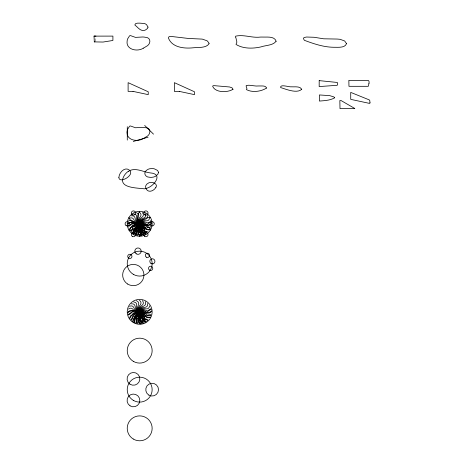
<?xml version="1.0" encoding="UTF-8"?>
<svg xmlns="http://www.w3.org/2000/svg" width="464" height="464" viewBox="0 0 464 464"><rect width="100%" height="100%" fill="white"/><g stroke="black" fill="none" stroke-linecap="round" stroke-linejoin="round"><path stroke-width="0.35" stroke-dasharray="2.32 1.74" d="M95.625 40.971L95.949 37.381"/><path stroke-width="0.7" d="M139.461 225.336L139.606 228.184A5.33 5.33 0 0 0 139.797 228.856L141.126 232.278L140.145 234.819A7.813 7.813 0 0 1 139.42 235.59M139.461 313.374L139.606 316.228A5.33 5.33 0 0 0 139.797 316.895L141.126 320.317L140.145 322.857A7.813 7.813 0 0 1 139.42 323.628M131.66 232.209C130.918 225.226 140.331 230.805 139.751 224.814A10.162 10.162 0 0 0 139.687 223.805A10.162 10.162 0 0 1 139.623 222.801C139.043 216.804 148.457 222.389 147.709 215.406M131.66 320.247C130.918 313.264 140.331 318.843 139.751 312.852A10.162 10.162 0 0 0 139.687 311.849A10.162 10.162 0 0 1 139.623 310.839C139.043 304.848 148.457 310.428 147.709 303.444M140.064 230.962L139.577 232.267A4.321 4.321 0 0 1 139.159 232.928L138.568 233.624A2.726 2.726 0 0 0 138.011 234.616L137.982 234.836A1.479 1.479 0 0 0 137.999 235.381M140.064 319L139.577 320.311A4.321 4.321 0 0 1 139.159 320.966L138.568 321.662A2.726 2.726 0 0 0 138.011 322.654L137.982 322.874A1.479 1.479 0 0 0 137.999 323.42M133.876 234.297L134.293 233.044A16.321 16.321 0 0 1 138.127 226.966M133.876 322.335L134.293 321.088A16.321 16.321 0 0 1 138.127 315.004M142.39 321.279L142.616 320.38A4.831 4.831 0 0 0 142.68 319.632L142.228 317.393A8.248 8.248 0 0 0 141.247 315.63M136.834 229.297L136.7 229.692A14.442 14.442 0 0 0 136.573 230.086L136.393 230.892A3.045 3.045 0 0 0 136.393 231.652L136.503 234.297A2.268 2.268 0 0 1 135.743 234.825M136.834 317.335L136.7 317.73A14.442 14.442 0 0 0 136.573 318.124L136.393 318.936A3.045 3.045 0 0 0 136.393 319.69L136.503 322.335A2.268 2.268 0 0 1 135.743 322.863M129.763 229.848C130.848 222.906 138.498 230.736 139.49 224.796A10.162 10.162 0 0 0 139.687 223.805A10.162 10.162 0 0 1 139.884 222.819C140.876 216.879 148.521 224.709 149.611 217.767M129.763 317.886C130.848 310.944 138.498 318.774 139.49 312.835A10.162 10.162 0 0 0 139.687 311.849A10.162 10.162 0 0 1 139.884 310.857C140.876 304.918 148.521 312.748 149.611 305.805M155.863 187.433L154.767 188.865A8.723 8.723 0 0 1 153.346 190.054C151.374 191.557 148.051 191.876 146.566 189.556A5.174 5.174 0 0 1 145.934 188.39L145.626 186.812A3.439 3.439 0 0 1 145.824 185.652L146.775 184.167L148.776 182.862A6.728 6.728 0 0 1 151.769 182.404A7.343 7.343 0 0 1 153.584 182.775L155.736 184.075L156.438 185.658A3.857 3.857 0 0 1 155.829 187.41M133.777 230.237L137.901 225.736A34.568 34.568 0 0 1 139.542 224.205M128.534 227.07C131.382 220.649 136.747 230.19 139.241 224.709A10.162 10.162 0 0 0 139.687 223.805A10.162 10.162 0 0 1 140.134 222.9C142.628 217.425 147.987 226.966 150.835 220.539M128.534 315.108C131.382 308.688 136.747 318.229 139.241 312.748A10.162 10.162 0 0 0 139.687 311.849A10.162 10.162 0 0 1 140.134 310.944C142.628 305.463 147.987 315.004 150.835 308.583M95.949 36.105L94.024 36.122L112.909 36.105L112.909 40.472L103.043 42.05L94.302 41.893L95.016 41.505M128.07 224.077C132.484 218.608 135.192 229.21 139.02 224.564A10.162 10.162 0 0 0 139.687 223.805A10.162 10.162 0 0 1 140.354 223.051C144.182 218.399 146.891 229.007 151.299 223.538M128.07 312.115C132.484 306.646 135.192 317.248 139.02 312.603A10.162 10.162 0 0 0 139.687 311.849A10.162 10.162 0 0 1 140.354 311.089C144.182 306.443 146.891 317.045 151.299 311.576M128.29 171.361C135.175 166.907 143.144 172.08 150.336 172.921C163.566 173.838 154.147 186.07 146.989 188.187A12.261 12.261 0 0 1 144.368 188.836C137.773 187.862 117.525 188.274 123.714 176.552A14.912 14.912 0 0 1 124.601 175.056A13.572 13.572 0 0 1 128.284 171.349M143.324 48.175C137.472 52.125 125.674 49.712 127.136 40.983A11.281 11.281 0 0 1 127.588 38.953L129.531 35.873A1.827 1.827 0 0 1 130.512 35.606L135.459 37.381L142.738 36.992A14.483 14.483 0 0 1 145.278 37.271C151.722 37.404 150.91 44.712 145.841 46.667A20.346 20.346 0 0 1 143.324 48.175M128.4 221.061C134.073 216.92 133.945 227.865 138.846 224.367A10.162 10.162 0 0 0 139.687 223.805A10.162 10.162 0 0 1 140.528 223.248C145.429 219.75 145.296 230.689 150.974 226.554M128.4 309.099C134.073 304.958 133.945 315.903 138.846 312.405A10.162 10.162 0 0 0 139.687 311.843A10.162 10.162 0 0 1 140.528 311.286C145.429 307.789 145.296 318.733 150.974 314.592M133.261 141.468L148.091 137.205M94.024 36.122L94.308 41.905M129.491 218.231C136.051 215.702 133.093 226.241 138.73 224.129A10.162 10.162 0 0 0 139.687 223.805A10.162 10.162 0 0 1 140.644 223.486C146.282 221.374 143.324 231.907 149.878 229.384M129.491 306.269C136.051 303.74 133.093 314.279 138.73 312.168A10.162 10.162 0 0 0 139.687 311.843A10.162 10.162 0 0 1 140.644 311.524C146.282 309.413 143.324 319.951 149.878 317.422M131.283 215.783C138.272 215.035 132.687 224.448 138.678 223.868A10.162 10.162 0 0 0 139.687 223.805A10.162 10.162 0 0 1 140.691 223.741C146.688 223.161 141.102 232.574 148.086 231.832M131.283 303.821C138.272 303.079 132.687 312.492 138.678 311.912A10.162 10.162 0 0 0 139.687 311.843A10.162 10.162 0 0 1 140.691 311.779C146.688 311.205 141.102 320.612 148.086 319.87M133.649 213.881C140.586 214.971 132.756 222.616 138.695 223.607A10.162 10.162 0 0 0 139.687 223.805A10.162 10.162 0 0 1 140.673 224.008C146.612 224.999 138.782 232.644 145.725 233.728M133.649 301.919C140.586 303.009 132.756 310.654 138.695 311.646A10.162 10.162 0 0 0 139.687 311.843A10.162 10.162 0 0 1 140.673 312.046C146.612 313.038 138.782 320.682 145.725 321.772M136.422 212.657C142.842 215.505 133.301 220.864 138.782 223.358A10.162 10.162 0 0 0 139.687 223.805A10.162 10.162 0 0 1 140.592 224.257C146.067 226.751 136.526 232.11 142.953 234.958M136.422 300.695C142.842 303.543 133.301 308.902 138.782 311.396A10.162 10.162 0 0 0 139.687 311.843A10.162 10.162 0 0 1 140.592 312.295C146.067 314.789 136.526 320.148 142.953 322.996M144.681 125.442L153.509 134.16M139.42 212.193C144.884 216.607 134.282 219.31 138.927 223.138A10.162 10.162 0 0 0 139.687 223.805A10.162 10.162 0 0 1 140.441 224.472C145.093 228.3 134.485 231.008 139.954 235.422M139.42 300.231C144.884 304.645 134.282 307.354 138.927 311.182A10.162 10.162 0 0 0 139.687 311.843A10.162 10.162 0 0 1 140.441 312.51C145.093 316.344 134.485 319.046 139.954 323.46M142.79 317.596C143.451 319.934 146.531 317.689 147.175 319.992A5.029 5.029 0 0 1 147.442 320.699M142.431 212.518C146.572 218.196 135.627 218.068 139.125 222.964A10.162 10.162 0 0 0 139.687 223.805A10.162 10.162 0 0 1 140.244 224.646C143.741 229.547 132.803 229.419 136.938 235.097M142.431 300.556C146.572 306.234 135.627 306.107 139.125 311.008A10.162 10.162 0 0 0 139.687 311.849A10.162 10.162 0 0 1 140.244 312.684C143.741 317.585 132.803 317.457 136.938 323.135M145.261 213.614C147.79 220.168 137.251 217.21 139.362 222.848A10.162 10.162 0 0 0 139.687 223.805A10.162 10.162 0 0 1 140.006 224.762C142.117 230.399 131.585 227.447 134.113 234.001M145.261 301.652C147.79 308.206 137.251 305.254 139.362 310.892A10.162 10.162 0 0 0 139.687 311.849A10.162 10.162 0 0 1 140.006 312.8C142.117 318.443 131.585 315.485 134.113 322.039M127.287 126.707L127.287 140.093M128.893 230.04A9.982 9.982 0 0 0 139.687 223.805A9.982 9.982 0 0 1 150.481 217.575M139.687 236.269A9.982 9.982 0 0 0 139.687 223.805A9.982 9.982 0 0 1 139.687 211.346M150.481 230.04A9.982 9.982 0 0 0 139.687 223.805A9.982 9.982 0 0 1 128.893 217.575M139.542 312.249A34.568 34.568 0 0 0 137.907 313.774L133.777 318.275A8.485 8.485 0 0 0 132.652 321.587M140.29 312.881A9.239 9.239 0 0 1 142.309 314.232L143.208 315.23A5.626 5.626 0 0 1 143.608 315.851L145.348 321.314A25.914 25.914 0 0 1 145.545 322.126M142.402 321.285A7.54 7.54 0 0 1 141.288 323.333M143.382 317.915A12.592 12.592 0 0 1 144.797 322.422M143.248 323.211A5.417 5.417 0 0 1 143.335 320.879M137.135 323.257A8.555 8.555 0 0 1 139.055 317.011M145.377 224.309A5.58 5.58 0 0 0 146.189 224.477C148.492 225.237 148.37 221.432 150.632 222.192A5.029 5.029 0 0 1 151.368 222.372M140.453 223.561A11.948 11.948 0 0 0 142.326 224.767L146.264 225.777L150.104 224.756A12.255 12.255 0 0 0 151.809 223.723M144.362 227.087A5.58 5.58 0 0 0 144.983 227.638C146.595 229.448 148.393 226.09 149.971 227.882A5.029 5.029 0 0 1 150.522 228.404M140.476 223.979A11.948 11.948 0 0 0 141.491 225.962L144.403 228.798L148.231 229.842A12.255 12.255 0 0 0 150.226 229.796M142.094 228.984A5.58 5.58 0 0 0 142.355 229.773C142.848 232.145 146.079 230.138 146.554 232.481A5.029 5.029 0 0 1 146.769 233.206M140.285 224.35A11.948 11.948 0 0 0 140.174 226.577L141.271 230.492L144.072 233.305A12.255 12.255 0 0 0 145.818 234.262M139.183 229.494A5.58 5.58 0 0 0 139.014 230.306C138.255 232.609 142.059 232.487 141.3 234.755A5.029 5.029 0 0 1 141.12 235.486M139.931 224.576A11.948 11.948 0 0 0 138.724 226.449L137.721 230.388L138.736 234.227A12.255 12.255 0 0 0 139.768 235.932M136.404 228.479A5.58 5.58 0 0 0 135.853 229.1C134.044 230.712 137.402 232.51 135.61 234.094A5.029 5.029 0 0 1 135.088 234.639M139.513 224.599A11.948 11.948 0 0 0 137.53 225.614L134.693 228.52L133.655 232.354A12.255 12.255 0 0 0 133.696 234.349M134.508 226.212A5.58 5.58 0 0 0 133.719 226.478C131.347 226.966 133.354 230.202 131.01 230.678A5.029 5.029 0 0 1 130.285 230.886M139.142 224.408A11.948 11.948 0 0 0 136.915 224.292L133.006 225.394L130.187 228.189A12.255 12.255 0 0 0 129.23 229.941M133.997 223.3A5.58 5.58 0 0 0 133.185 223.138C130.883 222.372 131.005 226.177 128.737 225.417A5.029 5.029 0 0 1 128.006 225.243M138.916 224.054A11.948 11.948 0 0 0 137.042 222.842L133.104 221.838L129.27 222.853A12.255 12.255 0 0 0 127.565 223.886M132.652 233.549A8.485 8.485 0 0 1 133.736 230.214M140.29 224.843A9.239 9.239 0 0 1 142.309 226.194L143.208 227.186A5.626 5.626 0 0 1 143.608 227.812L145.348 233.27A25.914 25.914 0 0 1 145.545 234.088M141.247 227.586A8.248 8.248 0 0 1 142.228 229.349L142.68 231.594A4.831 4.831 0 0 1 142.616 232.336L142.39 233.241A7.54 7.54 0 0 1 141.288 235.289M143.382 229.877A12.592 12.592 0 0 1 144.797 234.378M143.248 235.173A5.417 5.417 0 0 1 143.335 232.835M137.135 235.219A8.555 8.555 0 0 1 139.055 228.972M145.4 311.93A5.58 5.58 0 0 0 146.218 312.034C148.573 312.626 148.167 308.838 150.487 309.43A5.029 5.029 0 0 1 151.229 309.558M140.435 311.541A11.948 11.948 0 0 0 142.39 312.614L146.392 313.322L150.145 312.028A12.255 12.255 0 0 0 151.769 310.868M144.588 314.778A5.58 5.58 0 0 0 145.249 315.276C146.989 316.964 148.532 313.484 150.243 315.155A5.029 5.029 0 0 1 150.829 315.636M140.488 311.959A11.948 11.948 0 0 0 141.648 313.861L144.756 316.477L148.654 317.237A12.255 12.255 0 0 0 150.638 317.045M142.79 317.602A5.58 5.58 0 0 1 142.471 316.837M140.325 312.342A11.948 11.948 0 0 0 140.377 314.569L141.758 318.397L144.756 320.995A12.255 12.255 0 0 0 146.572 321.825M139.6 317.556A5.58 5.58 0 0 0 139.496 318.379C138.904 320.734 142.692 320.328 142.1 322.642A5.029 5.029 0 0 1 141.978 323.391M139.989 312.597A11.948 11.948 0 0 0 138.922 314.551L138.208 318.553L139.502 322.306A12.255 12.255 0 0 0 140.662 323.93M136.758 316.75A5.58 5.58 0 0 0 136.254 317.411C134.566 319.151 138.046 320.694 136.375 322.405A5.029 5.029 0 0 1 135.9 322.99M139.571 312.649A11.948 11.948 0 0 0 137.669 313.803L135.053 316.918L134.299 320.815A12.255 12.255 0 0 0 134.49 322.799M134.699 314.627A5.58 5.58 0 0 0 133.934 314.946C131.602 315.613 133.841 318.693 131.544 319.336A5.029 5.029 0 0 1 130.836 319.603M139.188 312.481A11.948 11.948 0 0 0 136.961 312.533L133.139 313.919L130.535 316.918A12.255 12.255 0 0 0 129.705 318.733M133.974 311.762A5.58 5.58 0 0 0 133.151 311.657C130.802 311.066 131.202 314.853 128.888 314.261A5.029 5.029 0 0 1 128.145 314.134M138.939 312.15A11.948 11.948 0 0 0 136.984 311.077L132.977 310.37L129.224 311.663A12.255 12.255 0 0 0 127.6 312.823M319.191 80.62L319.174 86.571L337.229 85.295L337.479 84.512L337.595 82.986L337.195 82.453L319.191 80.62M118.859 177.648C119.555 183.906 134.154 175.392 129.99 170.833A5.464 5.464 0 0 0 128.824 169.725C126.104 167.777 122.583 169.853 120.942 172.254A11.084 11.084 0 0 0 119.196 175.763L118.859 177.648M158.566 172.295L157.835 174.319L155.771 176.117A8.642 8.642 0 0 1 153.172 177.132L151.641 177.341A10.718 10.718 0 0 1 149.356 177.219C145.325 177.41 142.871 172.428 146.711 170.201A7.557 7.557 0 0 1 147.923 169.418A7.372 7.372 0 0 1 149.588 168.786L152.006 168.531A10.597 10.597 0 0 1 154.39 168.861L157.534 170.416L158.566 172.295M127.072 132.072C126.394 140.453 137.68 142.233 143.324 138.55A20.346 20.346 0 0 0 145.841 137.037C150.91 135.082 151.722 127.78 145.278 127.646A14.483 14.483 0 0 0 142.738 127.362L135.459 127.751L130.512 125.976A1.827 1.827 0 0 0 129.531 126.249L127.588 129.328A11.281 11.281 0 0 0 127.136 131.358L127.072 132.072M209.061 43.697C206.173 48.273 198.186 47.253 193.25 47.78C184.324 48.784 171.842 47.56 168.368 37.851L169.07 36.644L171.262 36.453L188.326 38.448L202.258 39.104L207.124 40.797L208.707 42.642L209.061 43.697M232.998 89.268C228.062 92.62 215.458 93.032 212.651 86.345L212.999 85.747L214.101 85.649L229.599 86.977L232.029 87.824L232.998 89.268M369.976 102.422L369.93 103.246L369.483 103.385L350.72 99.36L350.72 92.394L369.106 99.83L369.698 100.282L369.976 102.422M148.016 27.138L147.471 28.495L145.702 29.841A8.688 8.688 0 0 1 144.635 30.311C140.563 31.761 137.669 27.034 134.809 24.94C134.943 21.959 141.868 23.525 144.292 23.478A5.742 5.742 0 0 1 145.191 23.815L145.493 23.971A6.525 6.525 0 0 1 146.63 24.754L148.016 27.138M368.973 83.346L368.294 86.31L348.963 86.31L348.847 80.353L368.056 80.353L368.834 80.991L369.141 81.977L368.973 83.346M301.728 89.239C297.053 93.896 286.131 89.227 280.633 87.568C279.746 83.769 289.275 87.267 291.462 86.82C294.808 87.07 299.773 85.933 301.728 89.239M346.515 43.628C345.025 48.204 337.746 47.177 333.738 47.276C323.547 47.154 313.786 43.813 304.332 40.293L303.45 38.57L303.984 37.549L306.524 37.027L314.087 37.271L323.698 38.802L337.276 39.057L340.112 39.312L344.688 40.994L346.515 43.628M276.132 41.25C272.844 45.629 265.837 45.141 260.942 46.91C252.81 48.737 243.293 48.917 235.996 44.428L236.884 42.12L235.886 37.729L235.265 37.114L235.671 36.157C243.873 34.266 252.155 38.205 260.472 37.074A59.317 59.317 0 0 1 263.337 37.074C267.589 37.201 274.537 36.175 276.132 41.25M266.533 88.05C261.081 91.565 252.526 92.817 246.465 89.639L246.912 88.485L246.1 85.979L246.303 85.504C250.403 84.552 254.545 86.524 258.703 85.962A29.661 29.661 0 0 1 260.136 85.962C262.259 86.026 265.739 85.509 266.533 88.05M334.666 97.8C330.159 100.462 324.545 100.653 319.406 101.059L319.394 94.952L329.666 95.625L333.883 96.924L334.666 97.8M354.763 108.472L340.002 108.617L339.839 100.537L341.04 100.537L354.763 108.472M133.023 91.385L128.11 91.385L128.11 82.656L148.236 91.773L148.236 94.639L133.023 91.385M179.272 91.385L174.36 91.385L174.36 82.656L194.48 91.773L194.48 94.639L179.272 91.385M130.059 405.843A6.38 6.38 0 0 0 139.826 400.676A6.38 6.38 0 0 0 130.471 394.8A6.38 6.38 0 0 0 130.059 405.843M129.932 384.175A6.38 6.38 0 0 0 139.821 379.245A6.38 6.38 0 0 0 130.61 373.149A6.38 6.38 0 0 0 129.932 384.175M148.886 395.131A6.38 6.38 0 0 0 158.526 389.731A6.38 6.38 0 0 0 149.037 384.082A6.38 6.38 0 0 0 148.886 395.131M133.249 361.299A12.464 12.464 0 0 0 152.146 350.871A12.464 12.464 0 0 0 133.661 339.723A12.464 12.464 0 0 0 133.249 361.299M133.249 322.515A12.464 12.464 0 0 0 152.146 312.086A12.464 12.464 0 0 0 133.661 300.933A12.464 12.464 0 0 0 133.249 322.515M132.321 236.402A2.129 2.129 0 0 0 135.581 234.68A2.129 2.129 0 0 0 132.46 232.719A2.129 2.129 0 0 0 132.321 236.402M144.745 236.373A2.129 2.129 0 0 0 148.039 234.732A2.129 2.129 0 0 0 144.971 232.696A2.129 2.129 0 0 0 144.745 236.373M126.138 225.632A2.129 2.129 0 0 0 129.352 223.834A2.129 2.129 0 0 0 126.185 221.949A2.129 2.129 0 0 0 126.138 225.632M132.281 214.786A2.129 2.129 0 0 0 135.575 213.144A2.129 2.129 0 0 0 132.507 211.108A2.129 2.129 0 0 0 132.281 214.786M144.785 214.815A2.129 2.129 0 0 0 148.039 213.092A2.129 2.129 0 0 0 144.925 211.132A2.129 2.129 0 0 0 144.785 214.815M151.061 225.632A2.129 2.129 0 0 0 154.274 223.834A2.129 2.129 0 0 0 151.113 221.949A2.129 2.129 0 0 0 151.061 225.632M133.249 234.477A12.464 12.464 0 0 0 152.146 224.048A12.464 12.464 0 0 0 133.661 212.895A12.464 12.464 0 0 0 133.249 234.477M133.249 274.288A12.464 12.464 0 0 0 152.146 263.854A12.464 12.464 0 0 0 133.661 252.706A12.464 12.464 0 0 0 133.249 274.288M146.305 257.172A2.129 2.129 0 0 0 149.559 255.449A2.129 2.129 0 0 0 146.444 253.489A2.129 2.129 0 0 0 146.305 257.172M128.748 258.216A2.129 2.129 0 0 0 131.962 256.418A2.129 2.129 0 0 0 128.795 254.533A2.129 2.129 0 0 0 128.748 258.216M149.478 270.112A2.129 2.129 0 0 0 152.778 268.465A2.129 2.129 0 0 0 149.704 266.435A2.129 2.129 0 0 0 149.478 270.112M127.641 284.032A10.631 10.631 0 0 0 143.921 275.43A10.631 10.631 0 0 0 128.325 265.634A10.631 10.631 0 0 0 127.641 284.032M136.242 253.808A3.19 3.19 0 0 0 141.189 251.343A3.19 3.19 0 0 0 136.584 248.298A3.19 3.19 0 0 0 136.242 253.808M151.073 263.535A2.552 2.552 0 0 0 154.93 261.377A2.552 2.552 0 0 0 151.131 259.115A2.552 2.552 0 0 0 151.073 263.535M133.249 400.316A12.464 12.464 0 0 0 152.146 389.888A12.464 12.464 0 0 0 133.661 378.734A12.464 12.464 0 0 0 133.249 400.316M133.249 439.008A12.464 12.464 0 0 0 152.146 428.579A12.464 12.464 0 0 0 133.661 417.432A12.464 12.464 0 0 0 133.249 439.008"/></g></svg>
